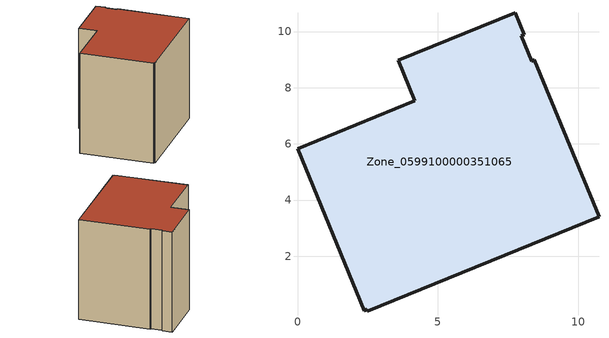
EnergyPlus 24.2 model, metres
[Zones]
Zone_0599100000351065
 floor ground (C_G): 7.96,9.85 8.34,8.95 8.44,8.99 10.74,3.4 2.49,0.04 2.47,0.1 2.37,0.07 0,5.83 4.17,7.53 3.58,8.97 7.75,10.67 8.07,9.89 z0
 wall outside (C_F): 8.34,8.95 7.96,9.85 8.07,9.89 7.75,10.67 3.58,8.97 4.17,7.53 0,5.83 2.37,0.07 2.47,0.1 2.49,0.04 10.74,3.4 8.44,8.99 8.34,8.95 z0:8.79
 roof outside (C_R): 8.44,8.99 8.34,8.95 7.96,9.85 8.07,9.89 7.75,10.67 3.58,8.97 4.17,7.53 0,5.83 2.37,0.07 2.47,0.1 2.49,0.04 10.74,3.4 z8.79
[BUILDING]
Pand.0599100000351065: North Axis=0; Terrain=City; Loads Convergence Tolerance Value=0.04; Temperature Convergence Tolerance Value=0.4; Solar Distribution=FullExterior; Maximum Number of Warmup Days=25; Minimum Number of Warmup Days=1
[Site:Location]
Rotterdam.The.Hague.AP_ZH_NLD Design_Conditions: Latitude=51.96; Longitude=4.45; Time Zone=1; Elevation=-4.5
[SITE:GROUNDTEMPERATURE:BUILDINGSURFACE]
18, 18, 18, 18, 18, 18, 18, 18, 18, 18, 18, 18
[MATERIAL] Thermal Absorptance=0.9; Solar Absorptance=0.7; Visible Absorptance=0.7
Name | Roughness | Thickness | Conductivity | Density | Specific Heat
G.TC.1992-2005 | MediumSmooth | 0.15 | 0.06 | 540 | 1210
F.TC.1992-2005 | Rough | 0.3 | 0.12 | 1920 | 840
R.TC.1992-2005 | MediumRough | 0.2 | 0.08 | 1500 | 1000
[CONSTRUCTION]
C_G: G.TC.1992-2005
C_F: F.TC.1992-2005
C_R: R.TC.1992-2005
[ZONE]
Zone_0599100000351065: Type=1; Multiplier=1; Ceiling Height=Autocalculate; Volume=Autocalculate; Floor Area=autocalculate; Part of Total Floor Area=Yes
[ZONEINFILTRATION:DESIGNFLOWRATE]
Infil_Zone_0599100000351065: Zone or ZoneList or Space or SpaceList=Zone_0599100000351065; Schedule=AlwaysOn; Design Flow Rate Calculation Method=Flow/Area; Flow Rate per Floor Area=0.0015; Constant Term Coefficient=1; Temperature Term Coefficient=0; Velocity Term Coefficient=0; Velocity Squared Term Coefficient=0
[HVACTEMPLATE:ZONE:IDEALLOADSAIRSYSTEM]
Zone_0599100000351065: Maximum Heating Supply Air Temperature=50; Minimum Cooling Supply Air Temperature=13; Maximum Heating Supply Air Humidity Ratio=0.0156; Minimum Cooling Supply Air Humidity Ratio=0.0077; Heating Limit=NoLimit; Cooling Limit=NoLimit; Dehumidification Control Type=ConstantSensibleHeatRatio; Cooling Sensible Heat Ratio=0.7; Dehumidification Setpoint=60; Humidification Control Type=None; Humidification Setpoint=30; Outdoor Air Method=None; Outdoor Air Flow Rate per Person=0.00944; Outdoor Air Flow Rate per Zone Floor Area=0; Outdoor Air Flow Rate per Zone=0; Demand Controlled Ventilation Type=None; Outdoor Air Economizer Type=NoEconomizer; Heat Recovery Type=None; Sensible Heat Recovery Effectiveness=0.7; Latent Heat Recovery Effectiveness=0.65
[ZONECONTROL:THERMOSTAT]
ThermostatControl_Zone_0599100000351065: Zone or ZoneList=Zone_0599100000351065; Control Type Schedule=DualSetpointControlType; Control 1=Thermostat_Zone_0599100000351065; Temperature Difference Between Cutout And Setpoint=0
[THERMOSTATSETPOINT:DUALSETPOINT]
Thermostat_Zone_0599100000351065: Heating Setpoint Temperature Schedule=HeatingSetpoint_Zone_0599100000351065; Cooling Setpoint Temperature Schedule=CoolingSetpoint_Zone_0599100000351065
[SCHEDULE:COMPACT]
HeatingSetpoint_Zone_0599100000351065: Through: 12/31, For: AllDays, Until: 24:00, 21
CoolingSetpoint_Zone_0599100000351065: Through: 12/31, For: AllDays, Until: 24:00, 24
DualSetpointControlType: Through: 12/31, For: AllDays, Until: 24:00, 4
AlwaysOn: Through: 12/31, For: AllDays, Until: 24:00, 1
